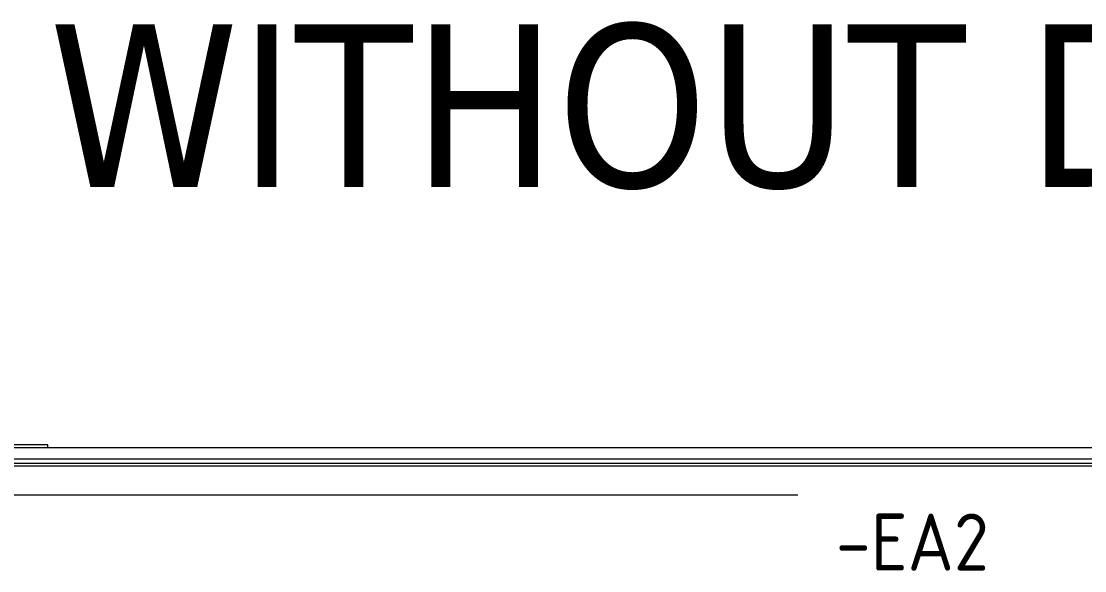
# Model space of a CAD drawing. Header units: millimetres. Extents: x 1359 to 3577, y 1336 to 3557.
# Drawn here: x 2959.4 to 3332.1, y 3364 to 3556.5 of the extents above; entities that cross this region are included whole.
import ezdxf
from ezdxf.enums import TextEntityAlignment as Align

# ---------------------------------------------------------------- set-up
doc = ezdxf.new("R2010")
doc.units = ezdxf.units.MM
doc.layers.add('000-PI-Oprema', color=30, linetype='Continuous', lineweight=5)
doc.layers.add('002-PI-Kabelska kanalica', color=150, linetype='Continuous')
doc.styles.add('PI0', font='isocpeur.ttf', dxfattribs={"width": 0.9})
doc.styles.add('Tahoma', font='tahoma.ttf')

msp = doc.modelspace()

# ---------------------------------------------------------------- linework, layer by layer
at = {"layer": '000-PI-Oprema', "color": 0, "linetype": 'ByBlock', "lineweight": 0, "ltscale": 0.25}
msp.add_line((2693.57, 3390.56), (3231.57, 3390.56), dxfattribs=at)
at = {"layer": '002-PI-Kabelska kanalica', "color": 0, "linetype": 'ByBlock', "lineweight": 0}
for p, q in [((2478.82, 3407.16), (3446.32, 3407.16)), ((2968.67, 3408.16), (2956.47, 3408.16)), ((2968.67, 3407.16), (2968.67, 3408.16)), ((2478.82, 3403.16), (2965.22, 3403.16)), ((2965.22, 3403.16), (3446.32, 3403.16)), ((2962.85, 3400.66), (2466.57, 3400.66)), ((2478.82, 3401.66), (2962.85, 3401.66)), ((2962.85, 3401.66), (3446.32, 3401.66)), ((3458.38, 3400.66), (2962.85, 3400.66))]:
    msp.add_line(p, q, dxfattribs=at)

# ---------------------------------------------------------------- texts
at = {"layer": '002-PI-Kabelska kanalica', "color": 0, "linetype": 'ByBlock', "lineweight": 0, "style": 'Tahoma'}
msp.add_text('VISTA DI FRONTE SENZA PORTE/   FRONT VIEW WITHOUT DOORS', height=57, dxfattribs=at).set_placement((2458.78, 3526.98), align=Align.MIDDLE_CENTER)
at = {"layer": '002-PI-Kabelska kanalica', "color": 0, "linetype": 'ByBlock', "lineweight": 0, "style": 'PI0', "width": 0.9}
msp.add_text('-EA2', height=20, dxfattribs=at).set_placement((3271.66, 3374.05), align=Align.MIDDLE)

doc.saveas('drawing.dxf')
